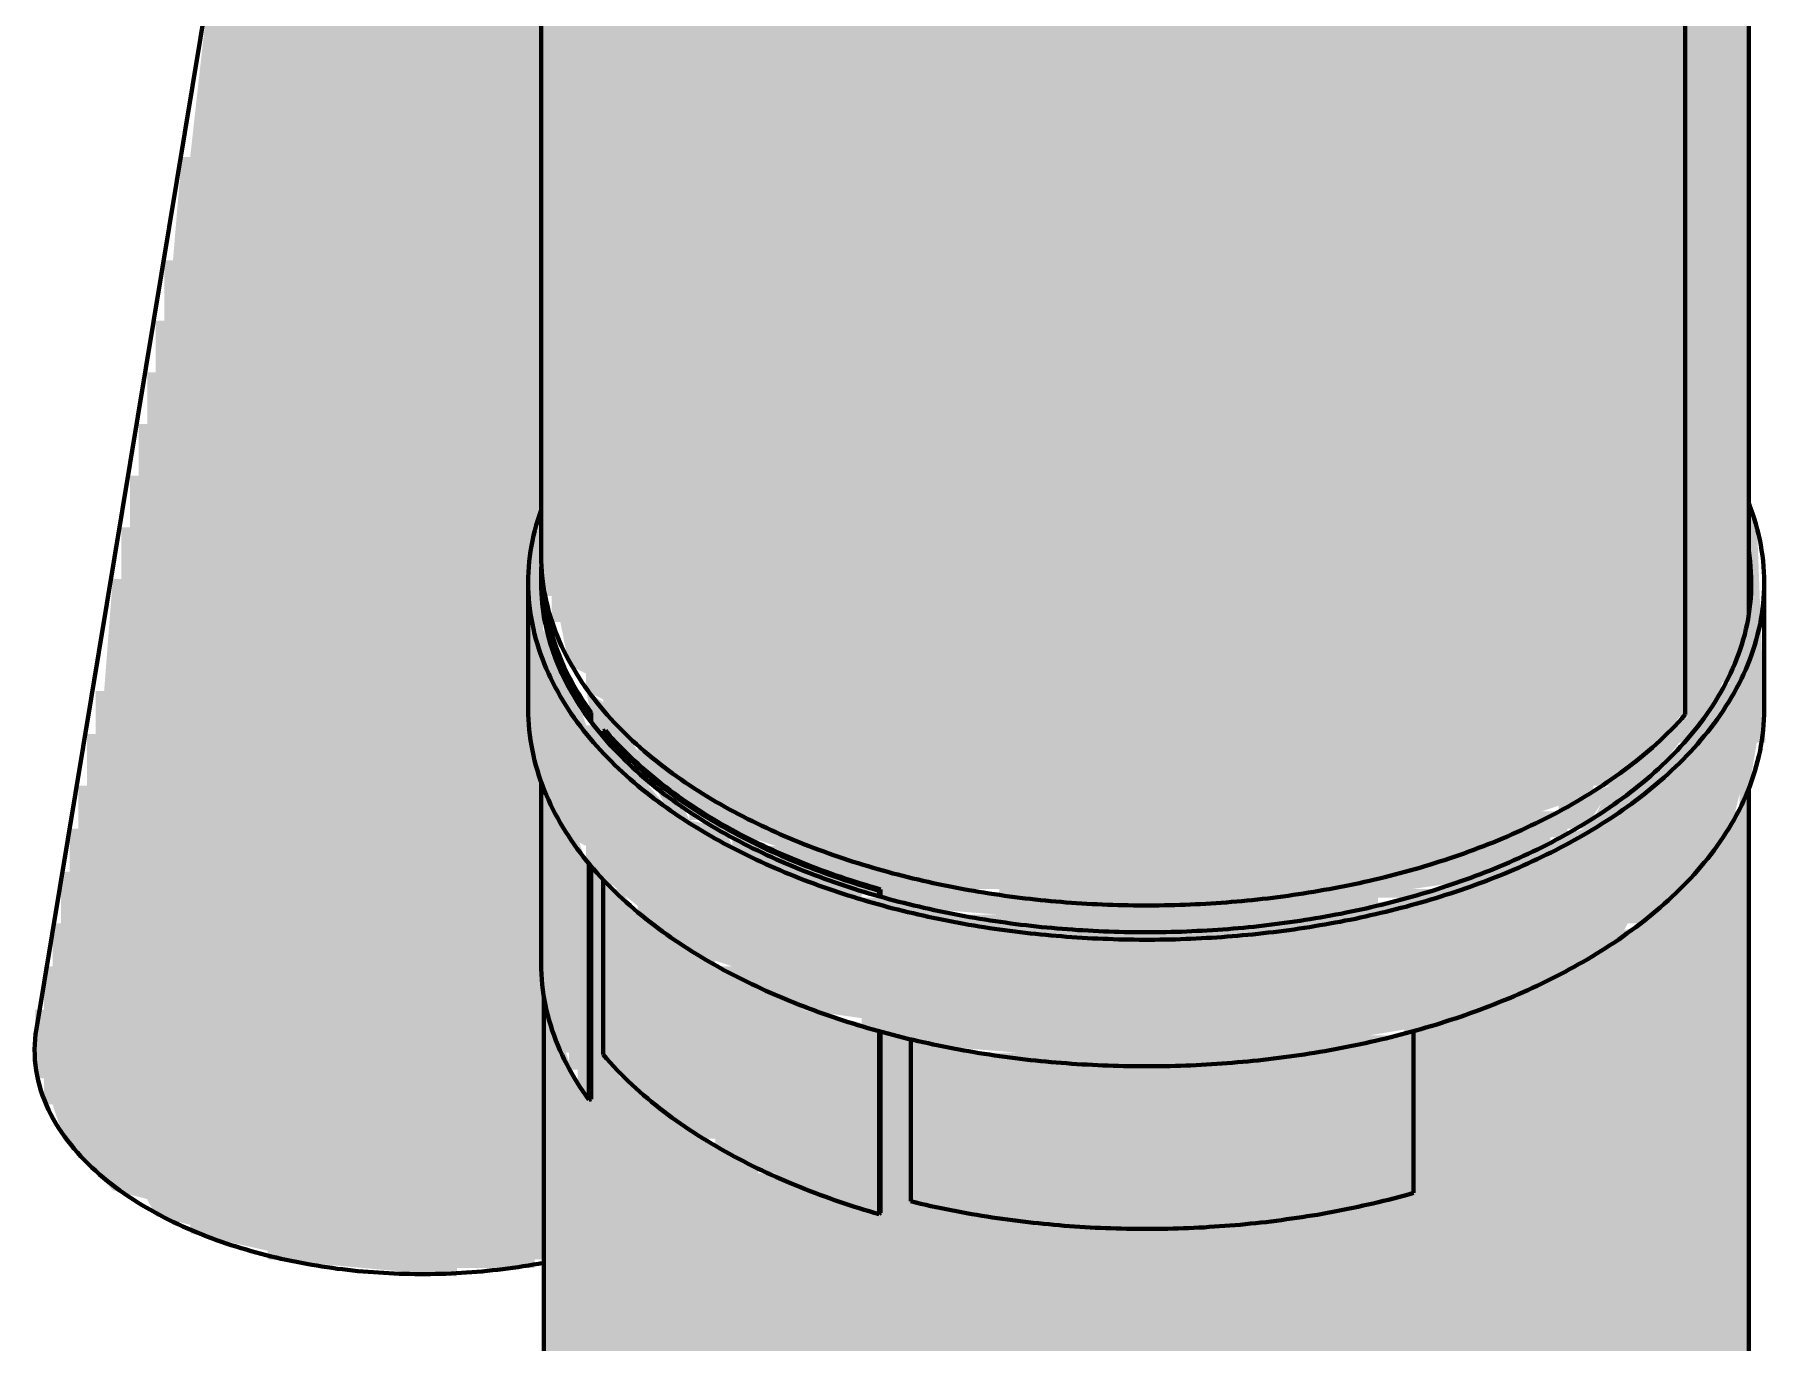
# Model space of a CAD drawing. Header units: millimetres. Extents: x 0 to 420, y 0 to 297.
# Drawn here: x 215.2 to 235.31, y 188.99 to 204.18 of the extents above; entities that cross this region are included whole.
import ezdxf

# ---------------------------------------------------------------- set-up
doc = ezdxf.new("R2010")
doc.units = ezdxf.units.MM
doc.layers.add('01-VISIBLE', color=7, linetype='CONTINUOUS', lineweight=70)
doc.layers.add('13-GRAFICA', color=30, linetype='CONTINUOUS', lineweight=18)

msp = doc.modelspace()

# ---------------------------------------------------------------- hatches: boundary and pattern name
at = {"layer": '13-GRAFICA', "true_color": 0xb21820}
h = msp.add_hatch(color=7, dxfattribs=at)
h.dxf.hatch_style = 1
h.paths.add_polyline_path([(223.81, 194.658), (223.81, 194.758), (223.21, 194.958), (223.11, 195.158), (222.71, 195.258), (222.31, 195.758), (222.11, 195.758), (221.91, 196.058), (221.71, 196.058), (221.61, 196.558), (221.91, 196.358), (221.91, 196.158), (222.01, 196.158), (222.21, 195.858), (222.41, 195.858), (222.51, 195.658), (222.71, 195.658), (222.91, 195.358), (223.11, 195.358), (223.21, 195.158), (223.51, 195.158), (223.51, 195.058), (223.71, 195.058), (223.71, 194.958), (223.91, 194.958), (223.91, 194.858), (224.11, 194.858), (224.11, 194.758), (224.31, 194.758), (224.31, 194.658), (225.01, 194.558), (225.01, 194.458), (225.41, 194.458), (225.41, 194.358), (225.81, 194.358), (225.81, 194.258), (227.31, 194.158), (227.31, 194.058), (228.81, 194.058), (228.81, 194.158), (229.81, 194.158), (229.81, 194.258), (230.91, 194.358), (230.91, 194.458), (231.21, 194.458), (231.21, 194.558), (231.51, 194.558), (231.51, 194.658), (231.81, 194.658), (231.81, 194.758), (232.11, 194.758), (232.11, 194.858), (232.61, 194.958), (232.71, 195.158), (232.91, 195.158), (232.91, 195.258), (233.51, 195.458), (233.91, 195.958), (234.11, 195.958), (234.11, 196.058), (234.41, 196.258), (234.41, 215.358), (234.21, 215.358), (234.21, 215.258), (234.11, 215.258), (233.61, 214.658), (233.41, 214.658), (233.31, 214.458), (233.11, 214.458), (233.11, 214.358), (232.91, 214.358), (232.91, 214.258), (232.71, 214.258), (232.71, 214.158), (232.51, 214.158), (232.51, 214.058), (232.31, 214.058), (232.31, 213.958), (232.11, 213.958), (232.11, 213.858), (231.81, 213.858), (231.81, 213.758), (231.41, 213.758), (231.41, 213.658), (231.11, 213.658), (231.11, 213.558), (230.81, 213.558), (230.81, 213.458), (230.31, 213.458), (230.31, 213.358), (229.61, 213.358), (229.61, 213.258), (228.01, 213.258), (228.01, 213.158), (227.51, 213.158), (227.51, 213.258), (226.61, 213.258), (226.61, 213.358), (225.91, 213.358), (225.91, 213.458), (224.71, 213.658), (224.71, 213.758), (224.41, 213.758), (224.41, 213.858), (224.21, 213.858), (224.21, 213.958), (224.01, 213.958), (224.01, 214.058), (223.71, 214.058), (223.71, 214.158), (223.11, 214.358), (223.11, 214.458), (222.81, 214.558), (222.61, 214.858), (222.41, 214.858), (222.31, 215.058), (222.11, 215.058), (222.11, 215.258), (222.01, 215.258), (222.01, 215.358), (221.71, 215.558), (221.71, 215.758), (221.41, 215.958), (221.41, 216.258), (221.31, 216.258), (221.31, 216.558), (221.21, 216.558), (221.21, 217.258), (221.11, 217.258), (221.11, 228.958), (221.21, 228.958), (221.41, 229.858), (221.51, 229.858), (221.51, 230.058), (221.61, 230.058), (221.61, 230.258), (221.71, 230.258), (221.71, 230.458), (221.81, 230.458), (221.81, 230.658), (221.91, 230.658), (222.01, 231.158), (222.11, 231.158), (222.61, 231.758), (222.81, 231.758), (222.91, 231.958), (223.31, 232.058), (223.41, 232.258), (223.61, 232.258), (223.71, 232.458), (224.11, 232.558), (224.21, 232.758), (224.41, 232.758), (224.51, 232.958), (224.71, 232.958), (224.71, 233.058), (224.91, 233.058), (224.91, 233.158), (225.11, 233.158), (225.11, 233.258), (225.61, 233.258), (225.61, 233.358), (226.31, 233.358), (226.31, 233.458), (226.51, 233.458), (226.81, 233.058), (227.01, 233.058), (227.01, 232.958), (227.21, 232.958), (227.21, 232.858), (228.31, 232.658), (228.21, 230.658), (228.41, 230.658), (228.41, 230.758), (228.81, 230.858), (228.91, 231.058), (229.31, 231.158), (229.41, 231.358), (230.01, 231.558), (230.01, 231.658), (230.31, 231.758), (230.31, 231.958), (230.41, 231.958), (230.51, 231.758), (230.71, 231.758), (230.81, 231.558), (231.01, 231.558), (231.11, 231.358), (231.31, 231.358), (231.61, 230.958), (231.81, 230.958), (232.01, 230.658), (232.21, 230.658), (232.51, 230.258), (232.71, 230.258), (232.71, 230.158), (232.81, 230.158), (233.21, 229.658), (233.41, 229.658), (233.91, 229.058), (234.21, 229.058), (234.21, 229.158), (234.41, 229.158), (234.41, 229.258), (235.01, 229.458), (235.01, 228.758), (235.11, 228.758), (235.11, 197.358), (235.01, 197.358), (235.01, 197.058), (234.91, 197.058), (234.91, 196.658), (234.81, 196.658), (234.71, 196.358), (234.41, 196.158), (234.41, 195.958), (234.31, 195.958), (234.01, 195.558), (233.81, 195.558), (233.61, 195.258), (233.41, 195.258), (233.21, 194.958), (233.01, 194.958), (233.01, 194.858), (232.81, 194.858), (232.81, 194.758), (232.61, 194.758), (232.61, 194.658), (232.31, 194.658), (232.31, 194.558), (232.11, 194.558), (232.11, 194.458), (231.91, 194.458), (231.91, 194.358), (231.21, 194.258), (231.21, 194.158), (230.81, 194.158), (230.81, 194.058), (230.51, 194.058), (230.51, 193.958), (229.01, 193.858), (229.01, 193.758), (227.21, 193.758), (227.21, 193.858), (226.41, 193.858), (226.41, 193.958), (225.21, 194.058), (225.21, 194.158), (225.01, 194.158), (224.91, 194.358), (224.31, 194.458), (224.31, 194.558), (224.11, 194.558), (224.11, 194.658)])
at = {"layer": '13-GRAFICA', "true_color": 0xffffff}
h = msp.add_hatch(color=7, dxfattribs=at)
h.dxf.hatch_style = 1
h.paths.add_polyline_path([(234.41, 215.358), (234.41, 196.258), (234.31, 196.258), (234.11, 195.958), (233.91, 195.958), (233.51, 195.458), (233.31, 195.458), (233.31, 195.358), (232.71, 195.158), (232.61, 194.958), (232.11, 194.858), (232.11, 194.758), (231.81, 194.758), (231.81, 194.658), (231.51, 194.658), (231.51, 194.558), (231.21, 194.558), (231.21, 194.458), (230.91, 194.458), (230.91, 194.358), (229.81, 194.258), (229.81, 194.158), (228.81, 194.158), (228.81, 194.058), (227.31, 194.058), (227.31, 194.158), (226.41, 194.158), (226.41, 194.258), (225.81, 194.258), (225.81, 194.358), (225.41, 194.358), (225.41, 194.458), (225.01, 194.458), (225.01, 194.558), (224.31, 194.658), (224.31, 194.758), (224.11, 194.758), (224.11, 194.858), (223.91, 194.858), (223.91, 194.958), (223.71, 194.958), (223.71, 195.058), (223.51, 195.058), (223.51, 195.158), (223.21, 195.158), (223.11, 195.358), (222.91, 195.358), (222.71, 195.658), (222.51, 195.658), (222.41, 195.858), (222.21, 195.858), (222.21, 195.958), (221.91, 196.158), (221.91, 196.358), (221.81, 196.358), (221.81, 196.458), (221.61, 196.558), (221.61, 196.758), (221.41, 196.858), (221.31, 197.358), (221.21, 197.358), (221.21, 197.658), (221.11, 197.658), (221.11, 217.258), (221.21, 217.258), (221.21, 216.558), (221.31, 216.558), (221.41, 215.958), (221.51, 215.958), (221.51, 215.858), (221.71, 215.758), (221.71, 215.558), (222.11, 215.258), (222.11, 215.058), (222.31, 215.058), (222.31, 214.958), (222.61, 214.858), (222.81, 214.558), (223.01, 214.558), (223.11, 214.358), (223.31, 214.358), (223.31, 214.258), (223.51, 214.258), (223.51, 214.158), (223.71, 214.158), (223.71, 214.058), (224.01, 214.058), (224.01, 213.958), (224.21, 213.958), (224.21, 213.858), (224.41, 213.858), (224.41, 213.758), (224.71, 213.758), (224.71, 213.658), (225.91, 213.458), (225.91, 213.358), (228.01, 213.158), (228.01, 213.258), (229.61, 213.258), (229.61, 213.358), (230.81, 213.458), (230.81, 213.558), (231.11, 213.558), (231.11, 213.658), (231.41, 213.658), (231.41, 213.758), (232.11, 213.858), (232.11, 213.958), (232.31, 213.958), (232.31, 214.058), (232.51, 214.058), (232.51, 214.158), (232.71, 214.158), (232.71, 214.258), (233.31, 214.458), (233.31, 214.558), (233.61, 214.658), (234.21, 215.358)])
at = {"layer": '13-GRAFICA', "true_color": 0x202020}
h = msp.add_hatch(color=7, dxfattribs=at)
h.dxf.hatch_style = 1
h.paths.add_polyline_path([(215.51, 191.458), (215.41, 191.758), (215.31, 191.758), (215.31, 192.058), (215.21, 192.058), (215.21, 192.858), (215.31, 192.858), (215.31, 193.358), (215.41, 193.358), (215.41, 193.858), (215.51, 193.858), (215.51, 194.458), (215.61, 194.458), (215.61, 194.958), (215.71, 194.958), (215.71, 195.458), (215.81, 195.458), (215.81, 196.058), (215.91, 196.058), (215.91, 196.558), (216.01, 196.558), (216.11, 197.858), (216.21, 197.858), (216.21, 198.458), (216.31, 198.458), (216.31, 199.058), (216.41, 199.058), (216.41, 199.658), (216.51, 199.658), (216.51, 200.258), (216.61, 200.258), (216.61, 200.858), (216.71, 200.858), (216.71, 201.558), (216.81, 201.558), (216.91, 202.758), (217.01, 202.758), (217.21, 204.558), (217.31, 204.558), (217.31, 205.258), (217.41, 205.258), (217.41, 205.858), (217.51, 205.858), (217.51, 206.458), (217.61, 206.458), (217.61, 207.058), (217.71, 207.058), (217.71, 207.658), (217.81, 207.658), (217.81, 208.358), (217.91, 208.358), (217.91, 208.958), (218.01, 208.958), (218.01, 209.558), (218.11, 209.558), (218.11, 210.158), (218.21, 210.158), (218.21, 210.758), (218.31, 210.758), (218.41, 212.058), (218.51, 212.058), (218.51, 212.358), (219.21, 212.258), (219.21, 212.158), (220.21, 212.158), (220.21, 212.258), (220.61, 212.258), (220.61, 212.358), (220.91, 212.458), (221.01, 211.358), (221.11, 211.358), (221.11, 198.458), (221.01, 198.458), (221.01, 197.958), (220.91, 197.958), (220.91, 196.258), (221.01, 196.258), (221.01, 195.758), (221.11, 195.758), (221.11, 189.958), (221.01, 189.958), (221.01, 189.858), (220.11, 189.858), (220.11, 189.758), (217.91, 189.958), (217.91, 190.058), (217.01, 190.258), (217.01, 190.358), (216.61, 190.458), (216.51, 190.658), (216.11, 190.758)])
h = msp.add_hatch(color=7, dxfattribs=at)
h.dxf.hatch_style = 1
h.paths.add_polyline_path([(221.01, 195.858), (221.01, 196.258), (220.91, 196.258), (220.91, 197.958), (221.01, 197.958), (221.01, 198.458), (221.11, 198.458), (221.11, 197.258), (221.21, 197.258), (221.21, 196.958), (221.31, 196.958), (221.31, 196.758), (221.41, 196.758), (221.61, 196.158), (221.71, 196.158), (222.51, 195.258), (222.71, 195.258), (222.81, 195.058), (223.21, 194.958), (223.31, 194.758), (223.51, 194.758), (223.51, 194.658), (223.71, 194.658), (223.71, 194.558), (224.01, 194.558), (224.01, 194.458), (224.21, 194.458), (224.21, 194.358), (224.51, 194.358), (224.51, 194.258), (224.81, 194.258), (224.81, 194.158), (225.21, 194.158), (225.21, 194.058), (225.81, 194.058), (225.81, 193.958), (226.41, 193.958), (226.41, 193.858), (227.21, 193.858), (227.21, 193.758), (229.01, 193.758), (229.01, 193.858), (230.51, 193.958), (230.51, 194.058), (231.21, 194.158), (231.21, 194.258), (231.61, 194.258), (231.61, 194.358), (231.91, 194.358), (231.91, 194.458), (232.11, 194.458), (232.11, 194.558), (232.31, 194.558), (232.31, 194.658), (232.61, 194.658), (232.61, 194.758), (233.21, 194.958), (233.21, 195.058), (233.31, 195.058), (233.41, 195.258), (233.61, 195.258), (233.81, 195.558), (234.01, 195.558), (234.01, 195.658), (234.41, 195.958), (234.41, 196.158), (234.71, 196.358), (234.71, 196.558), (234.91, 196.658), (234.91, 197.058), (235.01, 197.058), (235.01, 197.358), (235.11, 197.358), (235.11, 198.558), (235.21, 198.558), (235.31, 195.958), (235.21, 195.958), (235.11, 195.358), (235.01, 195.358), (234.91, 194.958), (234.71, 194.858), (234.71, 194.658), (234.31, 194.358), (234.31, 194.158), (234.11, 194.158), (233.91, 193.858), (233.71, 193.858), (233.61, 193.658), (233.41, 193.658), (233.21, 193.358), (232.71, 193.258), (232.71, 193.158), (232.51, 193.158), (232.51, 193.058), (232.31, 193.058), (232.31, 192.958), (232.11, 192.958), (232.11, 192.858), (231.91, 192.858), (231.91, 192.758), (230.71, 192.558), (230.71, 192.458), (230.41, 192.458), (230.41, 192.358), (229.51, 192.358), (229.51, 192.258), (226.61, 192.258), (226.61, 192.358), (225.41, 192.458), (225.41, 192.558), (225.11, 192.558), (225.11, 192.658), (224.81, 192.658), (224.81, 192.758), (224.11, 192.858), (224.11, 192.958), (223.91, 192.958), (223.91, 193.058), (223.71, 193.058), (223.71, 193.158), (223.51, 193.158), (223.51, 193.258), (223.31, 193.258), (223.31, 193.358), (222.71, 193.558), (222.41, 193.958), (222.21, 193.958), (222.21, 194.058), (221.61, 194.558), (221.61, 194.758), (221.41, 194.858), (221.41, 195.058), (221.21, 195.158)])
at = {"layer": '13-GRAFICA', "true_color": 0xd7beeb}
h = msp.add_hatch(color=7, dxfattribs=at)
h.dxf.hatch_style = 1
h.paths.add_polyline_path([(222.11, 195.758), (222.31, 195.758), (222.71, 195.258), (222.51, 195.258), (222.41, 195.458), (222.31, 195.458)])
at = {"layer": '13-GRAFICA', "true_color": 0xb21820}
h = msp.add_hatch(color=7, dxfattribs=at)
h.dxf.hatch_style = 1
h.paths.add_polyline_path([(221.11, 192.858), (221.21, 192.858), (221.21, 192.558), (221.31, 192.558), (221.51, 191.958), (221.71, 191.858), (221.71, 194.458), (221.81, 194.458), (221.81, 192.258), (221.91, 192.258), (222.01, 192.058), (222.21, 192.058), (222.61, 191.558), (222.81, 191.558), (222.91, 191.358), (223.31, 191.258), (223.41, 191.058), (223.61, 191.058), (223.61, 190.958), (223.81, 190.958), (223.81, 190.858), (224.11, 190.858), (224.11, 190.758), (224.41, 190.758), (224.41, 190.658), (224.71, 190.658), (224.71, 190.558), (225.01, 190.458), (225.01, 192.658), (225.11, 192.658), (225.11, 192.558), (225.41, 192.558), (225.41, 190.658), (225.51, 190.658), (225.51, 190.558), (226.11, 190.558), (226.11, 190.458), (226.61, 190.458), (226.61, 190.358), (229.51, 190.358), (229.51, 190.458), (230.21, 190.458), (230.21, 190.558), (230.61, 190.558), (230.61, 190.658), (231.11, 190.658), (231.11, 190.758), (231.21, 190.758), (231.21, 192.658), (231.91, 192.758), (231.91, 192.858), (232.11, 192.858), (232.11, 192.958), (232.31, 192.958), (232.31, 193.058), (232.51, 193.058), (232.51, 193.158), (232.71, 193.158), (232.71, 193.258), (233.21, 193.358), (233.41, 193.658), (233.61, 193.658), (233.61, 193.758), (233.91, 193.858), (234.11, 194.158), (234.31, 194.158), (234.31, 194.358), (234.71, 194.658), (234.71, 194.858), (234.91, 194.958), (234.91, 195.158), (235.01, 195.158), (235.01, 195.358), (235.11, 195.358), (235.11, 183.158), (235.01, 183.158), (235.01, 182.858), (234.91, 182.858), (234.91, 182.558), (234.81, 182.558), (234.71, 182.158), (234.51, 182.058), (234.51, 181.858), (234.31, 181.758), (234.31, 181.558), (234.11, 181.458), (234.11, 181.258), (233.91, 181.158), (233.91, 180.958), (233.81, 180.958), (233.71, 180.658), (233.51, 180.558), (233.51, 180.358), (233.41, 180.358), (233.41, 180.158), (233.31, 180.158), (233.31, 179.858), (233.21, 179.858), (233.21, 179.658), (233.11, 179.658), (233.11, 179.458), (233.01, 179.458), (233.01, 179.258), (232.91, 179.258), (232.71, 178.658), (232.51, 178.558), (232.51, 178.358), (232.21, 178.158), (232.21, 177.958), (232.11, 177.958), (232.01, 177.758), (231.81, 177.758), (231.81, 177.658), (231.51, 177.558), (231.41, 177.358), (230.71, 177.258), (230.71, 177.158), (230.41, 177.158), (230.41, 177.058), (230.01, 177.058), (230.01, 176.958), (229.71, 176.958), (229.71, 176.858), (229.31, 176.858), (229.31, 176.758), (228.31, 176.758), (228.31, 176.858), (227.41, 176.858), (227.41, 176.958), (226.41, 176.958), (226.41, 177.058), (226.01, 177.058), (226.01, 177.158), (225.71, 177.158), (225.71, 177.258), (225.21, 177.358), (225.21, 177.458), (225.01, 177.458), (225.01, 177.558), (224.71, 177.558), (224.71, 177.658), (224.21, 178.058), (224.21, 178.258), (223.91, 178.458), (223.91, 178.658), (223.51, 178.958), (223.51, 179.158), (223.21, 179.358), (223.21, 179.558), (223.11, 179.558), (223.11, 179.658), (222.81, 179.858), (222.81, 180.058), (222.51, 180.258), (222.41, 180.658), (222.21, 180.758), (222.21, 180.958), (222.11, 180.958), (222.11, 181.158), (222.01, 181.158), (222.01, 181.358), (221.91, 181.358), (221.91, 181.558), (221.81, 181.558), (221.81, 181.758), (221.71, 181.758), (221.71, 181.958), (221.61, 181.958), (221.61, 182.158), (221.51, 182.158), (221.51, 182.358), (221.41, 182.358), (221.41, 182.558), (221.31, 182.558), (221.31, 182.758), (221.21, 182.758), (221.21, 183.558), (221.11, 183.558)])
at = {"layer": '13-GRAFICA', "true_color": 0xffffff}
h = msp.add_hatch(color=7, dxfattribs=at)
h.dxf.hatch_style = 1
h.paths.add_polyline_path([(221.11, 192.858), (221.11, 195.358), (221.21, 195.358), (221.21, 195.158), (221.41, 195.058), (221.41, 194.858), (221.51, 194.858), (221.61, 194.558), (221.71, 194.558), (221.71, 191.858), (221.51, 191.958), (221.51, 192.158), (221.41, 192.158), (221.41, 192.358), (221.31, 192.358), (221.31, 192.558), (221.21, 192.558), (221.21, 192.858)])
at = {"layer": '13-GRAFICA', "true_color": 0xd7beeb}
h = msp.add_hatch(color=7, dxfattribs=at)
h.dxf.hatch_style = 1
h.paths.add_polyline_path([(222.71, 195.258), (223.11, 195.158), (223.21, 194.958), (223.01, 194.958), (223.01, 195.058), (222.81, 195.058), (222.81, 195.158), (222.71, 195.158)])
h = msp.add_hatch(color=7, dxfattribs=at)
h.dxf.hatch_style = 1
h.paths.add_polyline_path([(223.21, 194.958), (223.41, 194.958), (223.41, 194.858), (223.61, 194.858), (223.61, 194.758), (223.81, 194.758), (223.81, 194.658), (224.11, 194.658), (224.11, 194.558), (224.31, 194.558), (224.31, 194.458), (224.91, 194.358), (225.01, 194.158), (224.51, 194.258), (224.51, 194.358), (224.21, 194.358), (224.21, 194.458), (224.01, 194.458), (224.01, 194.558), (223.71, 194.558), (223.71, 194.658), (223.51, 194.658), (223.51, 194.758), (223.31, 194.758), (223.31, 194.858), (223.21, 194.858)])
h = msp.add_hatch(color=7, dxfattribs=at)
h.dxf.hatch_style = 1
h.paths.add_polyline_path([(221.91, 194.358), (221.91, 194.258), (222.01, 194.258), (222.21, 193.958), (222.41, 193.958), (222.71, 193.558), (222.91, 193.558), (222.91, 193.458), (223.11, 193.458), (223.11, 193.358), (223.31, 193.358), (223.31, 193.258), (223.51, 193.258), (223.51, 193.158), (223.71, 193.158), (223.71, 193.058), (223.91, 193.058), (223.91, 192.958), (224.11, 192.958), (224.11, 192.858), (225.01, 192.658), (225.01, 190.458), (224.71, 190.558), (224.71, 190.658), (224.41, 190.658), (224.41, 190.758), (224.11, 190.758), (224.11, 190.858), (223.81, 190.858), (223.81, 190.958), (223.41, 191.058), (223.31, 191.258), (223.11, 191.258), (223.11, 191.358), (222.91, 191.358), (222.81, 191.558), (222.61, 191.558), (222.21, 192.058), (222.01, 192.058), (222.01, 192.158), (221.81, 192.258), (221.81, 194.358)])
at = {"layer": '13-GRAFICA', "true_color": 0xf7c8d7}
h = msp.add_hatch(color=7, dxfattribs=at)
h.dxf.hatch_style = 1
h.paths.add_polyline_path([(226.11, 190.458), (226.11, 190.558), (225.51, 190.558), (225.51, 190.658), (225.41, 190.658), (225.41, 192.458), (226.01, 192.458), (226.01, 192.358), (226.61, 192.358), (226.61, 192.258), (229.51, 192.258), (229.51, 192.358), (230.41, 192.358), (230.41, 192.458), (230.71, 192.458), (230.71, 192.558), (231.11, 192.558), (231.11, 192.658), (231.21, 192.658), (231.21, 190.758), (231.11, 190.758), (231.11, 190.658), (230.61, 190.658), (230.61, 190.558), (230.21, 190.558), (230.21, 190.458), (229.51, 190.458), (229.51, 190.358), (226.61, 190.358), (226.61, 190.458)])

# ---------------------------------------------------------------- linework, layer by layer
at = {"layer": '01-VISIBLE'}
for p, q in [((235.117, 197.44), (235.117, 228.604)), ((221.087, 198.125), (221.087, 217.228)), ((234.38, 196.283), (234.38, 215.385)), ((218.502, 212.431), (215.223, 192.632)), ((221.087, 197.814), (221.087, 197.88)), ((220.937, 196.344), (220.937, 197.814)), ((235.297, 196.344), (235.297, 197.814)), ((221.668, 196.308), (221.641, 196.301)), ((221.641, 196.235), (221.641, 196.301)), ((221.668, 196.198), (221.668, 196.308)), ((221.835, 196.098), (221.808, 196.09)), ((221.808, 196.024), (221.808, 196.09)), ((221.087, 193.39), (221.087, 195.502)), ((235.117, 183.574), (235.117, 195.422)), ((221.641, 191.81), (221.641, 194.554)), ((221.668, 191.817), (221.668, 194.521)), ((221.808, 192.334), (221.808, 194.366)), ((225.029, 194.253), (225.016, 194.238)), ((225.029, 194.168), (225.029, 194.253)), ((225.016, 194.172), (225.016, 194.238)), ((221.117, 183.574), (221.117, 193.015)), ((225.016, 190.482), (225.016, 192.606)), ((225.029, 190.497), (225.029, 192.602)), ((225.381, 190.631), (225.381, 192.512)), ((231.222, 190.728), (231.222, 192.607)), ((221.668, 191.817), (221.641, 191.81)), ((225.029, 190.497), (225.016, 190.482))]:
    msp.add_line(p, q, dxfattribs=at)
for points in [[(235.297, 197.814), (235.296, 197.877), (235.293, 197.94), (235.289, 198.003), (235.283, 198.066), (235.276, 198.128), (235.267, 198.191), (235.256, 198.253), (235.244, 198.315), (235.23, 198.376), (235.215, 198.437), (235.198, 198.498), (235.18, 198.558), (235.16, 198.618), (235.139, 198.678), (235.117, 198.737)], [(221.087, 198.657), (221.067, 198.599), (221.048, 198.54), (221.03, 198.482), (221.014, 198.422), (221, 198.363), (220.987, 198.302), (220.975, 198.242), (220.965, 198.181), (220.956, 198.121), (220.949, 198.06), (220.944, 197.998), (220.94, 197.937), (220.937, 197.876), (220.937, 197.814)], [(221.087, 198.125), (221.087, 198.065), (221.09, 198.005), (221.094, 197.945), (221.099, 197.885), (221.106, 197.826), (221.114, 197.766), (221.124, 197.707), (221.136, 197.648), (221.148, 197.589), (221.163, 197.531), (221.178, 197.472), (221.195, 197.415), (221.214, 197.358), (221.233, 197.301), (221.254, 197.244), (221.277, 197.189), (221.3, 197.133), (221.325, 197.078), (221.35, 197.024), (221.377, 196.97), (221.405, 196.917), (221.434, 196.865), (221.465, 196.812), (221.496, 196.761), (221.528, 196.71), (221.561, 196.66), (221.595, 196.61), (221.63, 196.561), (221.665, 196.513), (221.702, 196.465), (221.739, 196.418), (221.777, 196.371), (221.816, 196.325), (221.855, 196.28), (221.895, 196.235), (221.936, 196.191), (221.978, 196.148), (222.02, 196.105), (222.062, 196.062), (222.106, 196.021), (222.15, 195.979), (222.194, 195.939), (222.239, 195.899), (222.284, 195.859), (222.33, 195.821), (222.376, 195.782), (222.423, 195.745), (222.47, 195.707), (222.518, 195.671), (222.566, 195.635), (222.615, 195.599), (222.663, 195.564), (222.713, 195.529), (222.762, 195.495), (222.812, 195.462), (222.862, 195.429), (222.913, 195.396), (222.964, 195.364), (223.015, 195.333), (223.067, 195.302), (223.118, 195.271), (223.17, 195.241), (223.223, 195.212), (223.275, 195.182), (223.328, 195.154), (223.381, 195.126), (223.435, 195.098), (223.488, 195.07), (223.542, 195.044), (223.596, 195.017), (223.65, 194.991), (223.704, 194.966), (223.759, 194.94), (223.814, 194.916), (223.869, 194.891), (223.924, 194.867), (223.979, 194.844), (224.035, 194.821), (224.091, 194.798), (224.146, 194.776), (224.202, 194.754), (224.258, 194.732), (224.315, 194.711), (224.371, 194.691), (224.428, 194.67), (224.484, 194.65), (224.541, 194.631), (224.598, 194.611), (224.655, 194.593), (224.713, 194.574), (224.77, 194.556), (224.827, 194.538), (224.885, 194.521), (224.943, 194.504), (225, 194.487), (225.058, 194.471), (225.116, 194.455), (225.174, 194.439), (225.232, 194.424), (225.291, 194.409), (225.349, 194.394), (225.407, 194.38), (225.466, 194.366), (225.524, 194.353), (225.583, 194.339), (225.642, 194.326), (225.701, 194.314), (225.759, 194.302), (225.818, 194.29), (225.877, 194.278), (225.936, 194.267), (225.995, 194.256), (226.055, 194.245), (226.114, 194.235), (226.173, 194.225), (226.232, 194.215), (226.292, 194.206), (226.351, 194.197), (226.411, 194.188), (226.47, 194.179), (226.53, 194.171), (226.589, 194.163), (226.649, 194.156), (226.709, 194.149), (226.769, 194.142), (226.828, 194.135), (226.888, 194.129), (226.948, 194.123), (227.008, 194.117), (227.068, 194.112), (227.128, 194.107), (227.187, 194.102), (227.247, 194.098), (227.307, 194.094), (227.367, 194.09), (227.427, 194.086), (227.487, 194.083), (227.547, 194.08), (227.608, 194.077), (227.668, 194.075), (227.728, 194.073), (227.788, 194.071), (227.848, 194.07), (227.908, 194.068), (227.968, 194.067), (228.028, 194.067), (228.088, 194.067), (228.149, 194.067), (228.209, 194.067), (228.269, 194.067), (228.329, 194.068), (228.389, 194.07), (228.449, 194.071), (228.509, 194.073), (228.569, 194.075), (228.629, 194.077), (228.689, 194.08), (228.749, 194.083), (228.809, 194.086), (228.869, 194.09), (228.929, 194.094), (228.989, 194.098), (229.049, 194.102), (229.109, 194.107), (229.169, 194.112), (229.229, 194.118), (229.289, 194.123), (229.349, 194.129), (229.409, 194.136), (229.468, 194.142), (229.528, 194.149), (229.588, 194.156), (229.647, 194.164), (229.707, 194.172), (229.767, 194.18), (229.826, 194.188), (229.886, 194.197), (229.945, 194.206), (230.004, 194.216), (230.064, 194.225), (230.123, 194.235), (230.182, 194.246), (230.241, 194.256), (230.3, 194.267), (230.36, 194.279), (230.419, 194.29), (230.477, 194.302), (230.536, 194.315), (230.595, 194.327), (230.654, 194.34), (230.712, 194.353), (230.771, 194.367), (230.829, 194.381), (230.888, 194.395), (230.946, 194.41), (231.004, 194.425), (231.063, 194.44), (231.121, 194.456), (231.179, 194.472), (231.236, 194.488), (231.294, 194.505), (231.352, 194.522), (231.409, 194.539), (231.467, 194.557), (231.524, 194.575), (231.581, 194.594), (231.638, 194.613), (231.695, 194.632), (231.752, 194.651), (231.809, 194.671), (231.865, 194.692), (231.922, 194.713), (231.978, 194.734), (232.034, 194.755), (232.09, 194.777), (232.146, 194.799), (232.202, 194.822), (232.257, 194.845), (232.313, 194.869), (232.368, 194.893), (232.423, 194.917), (232.478, 194.942), (232.532, 194.967), (232.587, 194.993), (232.641, 195.019), (232.695, 195.045), (232.748, 195.072), (232.802, 195.099), (232.855, 195.127), (232.908, 195.155), (232.961, 195.184), (233.014, 195.213), (233.066, 195.243), (233.118, 195.273), (233.17, 195.304), (233.221, 195.335), (233.273, 195.366), (233.323, 195.398), (233.374, 195.431), (233.424, 195.464), (233.474, 195.497), (233.524, 195.531), (233.573, 195.566), (233.622, 195.601), (233.67, 195.637), (233.718, 195.673), (233.766, 195.709), (233.813, 195.747), (233.86, 195.784), (233.906, 195.823), (233.952, 195.862), (233.997, 195.901), (234.042, 195.941), (234.086, 195.982), (234.13, 196.023), (234.173, 196.065), (234.216, 196.107), (234.258, 196.15), (234.3, 196.194), (234.34, 196.238), (234.38, 196.283)], [(235.117, 198.189), (235.126, 198.127), (235.133, 198.064), (235.139, 198.002), (235.143, 197.939), (235.146, 197.877), (235.147, 197.814)], [(221.09, 198.003), (221.089, 197.982), (221.088, 197.962), (221.088, 197.942), (221.087, 197.921), (221.087, 197.901), (221.087, 197.88)], [(221.087, 197.88), (221.087, 197.82), (221.09, 197.759), (221.094, 197.698), (221.099, 197.638), (221.106, 197.577), (221.115, 197.517), (221.125, 197.457), (221.137, 197.397), (221.15, 197.338), (221.164, 197.279), (221.18, 197.22), (221.198, 197.162), (221.216, 197.104), (221.237, 197.047), (221.258, 196.99), (221.281, 196.934), (221.305, 196.878), (221.33, 196.822), (221.356, 196.768), (221.384, 196.713), (221.412, 196.66), (221.442, 196.607), (221.473, 196.554), (221.504, 196.502), (221.537, 196.451), (221.571, 196.4), (221.605, 196.35), (221.641, 196.301)], [(220.937, 197.814), (220.937, 197.754), (220.94, 197.694), (220.944, 197.634), (220.949, 197.574), (220.956, 197.514), (220.964, 197.454), (220.974, 197.395), (220.985, 197.336), (220.997, 197.277), (221.011, 197.218), (221.027, 197.16), (221.043, 197.102), (221.062, 197.045), (221.081, 196.988), (221.102, 196.931), (221.123, 196.875), (221.147, 196.819), (221.171, 196.764), (221.196, 196.71), (221.223, 196.656), (221.25, 196.602), (221.279, 196.549), (221.309, 196.497), (221.34, 196.445), (221.371, 196.394), (221.404, 196.343), (221.437, 196.293), (221.472, 196.244), (221.507, 196.195), (221.543, 196.147), (221.58, 196.099), (221.618, 196.052), (221.656, 196.006), (221.695, 195.96), (221.735, 195.915), (221.775, 195.87), (221.816, 195.826), (221.858, 195.783), (221.9, 195.74), (221.943, 195.697), (221.987, 195.656), (222.031, 195.615), (222.075, 195.574), (222.12, 195.534), (222.166, 195.495), (222.212, 195.456), (222.258, 195.417), (222.305, 195.38), (222.353, 195.342), (222.4, 195.306), (222.449, 195.27), (222.497, 195.234), (222.546, 195.199), (222.595, 195.164), (222.645, 195.13), (222.695, 195.097), (222.745, 195.063), (222.796, 195.031), (222.847, 194.999), (222.898, 194.967), (222.95, 194.936), (223.001, 194.905), (223.053, 194.875), (223.106, 194.845), (223.158, 194.816), (223.211, 194.787), (223.264, 194.759), (223.318, 194.731), (223.371, 194.703), (223.425, 194.676), (223.479, 194.65), (223.533, 194.623), (223.588, 194.598), (223.642, 194.572), (223.697, 194.547), (223.752, 194.523), (223.807, 194.498), (223.863, 194.475), (223.918, 194.451), (223.974, 194.428), (224.03, 194.406), (224.086, 194.384), (224.142, 194.362), (224.198, 194.341), (224.255, 194.32), (224.311, 194.299), (224.368, 194.279), (224.425, 194.259), (224.482, 194.239), (224.539, 194.22), (224.596, 194.201), (224.653, 194.183), (224.711, 194.165), (224.768, 194.147), (224.826, 194.13), (224.884, 194.113), (224.942, 194.096), (225, 194.08), (225.058, 194.064), (225.116, 194.048), (225.174, 194.033), (225.232, 194.018), (225.291, 194.003), (225.349, 193.989), (225.408, 193.975), (225.467, 193.962), (225.525, 193.948), (225.584, 193.935), (225.643, 193.923), (225.702, 193.91), (225.761, 193.898), (225.82, 193.887), (225.879, 193.875), (225.938, 193.864), (225.998, 193.853), (226.057, 193.843), (226.116, 193.833), (226.176, 193.823), (226.235, 193.814), (226.295, 193.804), (226.354, 193.796), (226.414, 193.787), (226.473, 193.779), (226.533, 193.771), (226.593, 193.763), (226.653, 193.756), (226.712, 193.749), (226.772, 193.742), (226.832, 193.736), (226.892, 193.73), (226.952, 193.724), (227.012, 193.718), (227.072, 193.713), (227.132, 193.708), (227.192, 193.703), (227.252, 193.699), (227.312, 193.695), (227.372, 193.691), (227.432, 193.688), (227.493, 193.684), (227.553, 193.682), (227.613, 193.679), (227.673, 193.677), (227.733, 193.675), (227.793, 193.673), (227.854, 193.672), (227.914, 193.67), (227.974, 193.67), (228.034, 193.669), (228.095, 193.669), (228.155, 193.669), (228.215, 193.669), (228.275, 193.67), (228.335, 193.671), (228.396, 193.672), (228.456, 193.673), (228.516, 193.675), (228.576, 193.677), (228.636, 193.68), (228.697, 193.682), (228.757, 193.685), (228.817, 193.689), (228.877, 193.692), (228.937, 193.696), (228.997, 193.7), (229.057, 193.705), (229.117, 193.709), (229.177, 193.714), (229.237, 193.72), (229.297, 193.725), (229.357, 193.731), (229.417, 193.737), (229.477, 193.744), (229.537, 193.751), (229.596, 193.758), (229.656, 193.765), (229.716, 193.773), (229.776, 193.781), (229.835, 193.789), (229.895, 193.798), (229.954, 193.807), (230.014, 193.816), (230.073, 193.826), (230.133, 193.836), (230.192, 193.846), (230.251, 193.856), (230.311, 193.867), (230.37, 193.878), (230.429, 193.89), (230.488, 193.901), (230.547, 193.913), (230.606, 193.926), (230.665, 193.939), (230.724, 193.952), (230.782, 193.965), (230.841, 193.979), (230.9, 193.993), (230.958, 194.007), (231.016, 194.022), (231.075, 194.037), (231.133, 194.052), (231.191, 194.068), (231.249, 194.084), (231.307, 194.101), (231.365, 194.117), (231.423, 194.134), (231.48, 194.152), (231.538, 194.17), (231.595, 194.188), (231.653, 194.206), (231.71, 194.225), (231.767, 194.244), (231.824, 194.264), (231.881, 194.284), (231.937, 194.304), (231.994, 194.325), (232.05, 194.346), (232.106, 194.368), (232.163, 194.39), (232.218, 194.412), (232.274, 194.434), (232.33, 194.458), (232.385, 194.481), (232.441, 194.505), (232.496, 194.529), (232.551, 194.554), (232.606, 194.579), (232.66, 194.604), (232.714, 194.63), (232.769, 194.657), (232.823, 194.683), (232.876, 194.71), (232.93, 194.738), (232.983, 194.766), (233.036, 194.795), (233.089, 194.824), (233.141, 194.853), (233.194, 194.883)], [(233.088, 194.944), (233.035, 194.914), (232.983, 194.885), (232.93, 194.856), (232.877, 194.827), (232.824, 194.799), (232.77, 194.772), (232.716, 194.745), (232.662, 194.718), (232.608, 194.692), (232.554, 194.666), (232.499, 194.641), (232.444, 194.616), (232.389, 194.591), (232.334, 194.567), (232.279, 194.543), (232.223, 194.52), (232.168, 194.497), (232.112, 194.474), (232.056, 194.452), (231.999, 194.431), (231.943, 194.409), (231.887, 194.388), (231.83, 194.368), (231.773, 194.348), (231.716, 194.328), (231.659, 194.308), (231.602, 194.289), (231.545, 194.271), (231.488, 194.252), (231.43, 194.234), (231.373, 194.217), (231.315, 194.2), (231.257, 194.183), (231.199, 194.166), (231.141, 194.15), (231.083, 194.134), (231.025, 194.119), (230.966, 194.104), (230.908, 194.089), (230.85, 194.075), (230.791, 194.061), (230.732, 194.047), (230.674, 194.033), (230.615, 194.02), (230.556, 194.008), (230.497, 193.995), (230.438, 193.983), (230.379, 193.971), (230.32, 193.96), (230.261, 193.949), (230.201, 193.938), (230.142, 193.927), (230.083, 193.917), (230.023, 193.908), (229.964, 193.898), (229.904, 193.889), (229.845, 193.88), (229.785, 193.871), (229.725, 193.863), (229.666, 193.855), (229.606, 193.848), (229.546, 193.84), (229.486, 193.833), (229.427, 193.826), (229.367, 193.82), (229.307, 193.814), (229.247, 193.808), (229.187, 193.803), (229.127, 193.798), (229.067, 193.793), (229.007, 193.788), (228.947, 193.784), (228.887, 193.78), (228.826, 193.776), (228.766, 193.773), (228.706, 193.77), (228.646, 193.767), (228.586, 193.764), (228.526, 193.762), (228.465, 193.76), (228.405, 193.759), (228.345, 193.758), (228.285, 193.757), (228.225, 193.756), (228.164, 193.755), (228.104, 193.755), (228.044, 193.756), (227.984, 193.756), (227.923, 193.757), (227.863, 193.758), (227.803, 193.759), (227.743, 193.761), (227.683, 193.763), (227.622, 193.765), (227.562, 193.768), (227.502, 193.771), (227.442, 193.774), (227.382, 193.778), (227.322, 193.781), (227.262, 193.786), (227.202, 193.79), (227.142, 193.795), (227.081, 193.8), (227.021, 193.805), (226.962, 193.811), (226.902, 193.816), (226.842, 193.823), (226.782, 193.829), (226.722, 193.836), (226.662, 193.843), (226.602, 193.851), (226.543, 193.858), (226.483, 193.867), (226.423, 193.875), (226.364, 193.884), (226.304, 193.893), (226.245, 193.902), (226.185, 193.912), (226.126, 193.922), (226.067, 193.932), (226.007, 193.942), (225.948, 193.953), (225.889, 193.965), (225.83, 193.976), (225.771, 193.988), (225.712, 194), (225.653, 194.013), (225.594, 194.026), (225.535, 194.039), (225.477, 194.053), (225.418, 194.066), (225.359, 194.081), (225.301, 194.095), (225.243, 194.11), (225.184, 194.125), (225.126, 194.141), (225.068, 194.157), (225.01, 194.173), (224.952, 194.19), (224.894, 194.207), (224.837, 194.224), (224.779, 194.242), (224.722, 194.26), (224.664, 194.279), (224.607, 194.297), (224.55, 194.317), (224.493, 194.336), (224.436, 194.356), (224.38, 194.376), (224.323, 194.397), (224.267, 194.418), (224.21, 194.44), (224.154, 194.462), (224.098, 194.484), (224.043, 194.506), (223.987, 194.53), (223.931, 194.553), (223.876, 194.577), (223.821, 194.601), (223.766, 194.626), (223.711, 194.651), (223.657, 194.677), (223.603, 194.703), (223.548, 194.729), (223.495, 194.756), (223.441, 194.783), (223.387, 194.811), (223.334, 194.839), (223.281, 194.868), (223.229, 194.897), (223.176, 194.927), (223.124, 194.957), (223.072, 194.987), (223.02, 195.018), (222.969, 195.05), (222.918, 195.082), (222.867, 195.114), (222.817, 195.147), (222.767, 195.181), (222.717, 195.215), (222.668, 195.25), (222.619, 195.285), (222.57, 195.32), (222.522, 195.356), (222.474, 195.393), (222.427, 195.43), (222.38, 195.468), (222.334, 195.506), (222.288, 195.545), (222.242, 195.585), (222.197, 195.625), (222.153, 195.665), (222.109, 195.707), (222.065, 195.748), (222.023, 195.791), (221.98, 195.834), (221.939, 195.877), (221.898, 195.921), (221.858, 195.966), (221.818, 196.012), (221.779, 196.058), (221.741, 196.104), (221.704, 196.151), (221.667, 196.199), (221.631, 196.248), (221.596, 196.297), (221.562, 196.347), (221.529, 196.397), (221.497, 196.448), (221.466, 196.499), (221.436, 196.551), (221.406, 196.604), (221.378, 196.657), (221.351, 196.711), (221.325, 196.765), (221.301, 196.82), (221.277, 196.876), (221.255, 196.932), (221.234, 196.988), (221.214, 197.045), (221.196, 197.102), (221.179, 197.16), (221.163, 197.218), (221.149, 197.277), (221.136, 197.336), (221.124, 197.395), (221.114, 197.454), (221.106, 197.514), (221.099, 197.574), (221.094, 197.634), (221.09, 197.694), (221.087, 197.754), (221.087, 197.814)], [(221.122, 197.716), (221.128, 197.655), (221.134, 197.595), (221.142, 197.534), (221.152, 197.473), (221.164, 197.413), (221.176, 197.353), (221.191, 197.294), (221.207, 197.235), (221.224, 197.176), (221.243, 197.118), (221.263, 197.06), (221.284, 197.002), (221.307, 196.945), (221.331, 196.889), (221.356, 196.833), (221.382, 196.778), (221.41, 196.723), (221.438, 196.669), (221.468, 196.616), (221.499, 196.563), (221.531, 196.511), (221.564, 196.459), (221.598, 196.408), (221.633, 196.357), (221.668, 196.308)], [(235.147, 197.814), (235.146, 197.754), (235.144, 197.693), (235.14, 197.632), (235.134, 197.572), (235.127, 197.512), (235.119, 197.452), (235.109, 197.392), (235.097, 197.332), (235.084, 197.273), (235.07, 197.214), (235.054, 197.156), (235.036, 197.098), (235.018, 197.04), (234.998, 196.983), (234.976, 196.926), (234.954, 196.87), (234.93, 196.814), (234.905, 196.759), (234.879, 196.704), (234.851, 196.65), (234.823, 196.596), (234.793, 196.543), (234.763, 196.491), (234.731, 196.439), (234.699, 196.388), (234.665, 196.338), (234.631, 196.288), (234.595, 196.238), (234.559, 196.19), (234.522, 196.142), (234.484, 196.094), (234.446, 196.047), (234.406, 196.001), (234.366, 195.956), (234.326, 195.911), (234.284, 195.866), (234.242, 195.823), (234.2, 195.78), (234.156, 195.737), (234.113, 195.695), (234.068, 195.654), (234.023, 195.613), (233.978, 195.573), (233.932, 195.533), (233.885, 195.494), (233.838, 195.456), (233.791, 195.418), (233.743, 195.381), (233.695, 195.344), (233.646, 195.308), (233.597, 195.272), (233.548, 195.237), (233.498, 195.203), (233.448, 195.168), (233.397, 195.135), (233.347, 195.102), (233.295, 195.069), (233.244, 195.037), (233.192, 195.006), (233.14, 194.975), (233.088, 194.944)], [(233.194, 194.883), (233.246, 194.914), (233.299, 194.945), (233.351, 194.977), (233.403, 195.009), (233.454, 195.041), (233.505, 195.074), (233.556, 195.108), (233.606, 195.142), (233.656, 195.177), (233.706, 195.212), (233.756, 195.248), (233.804, 195.284), (233.853, 195.321), (233.901, 195.358), (233.949, 195.396), (233.996, 195.435), (234.043, 195.474), (234.089, 195.513), (234.135, 195.554), (234.18, 195.594), (234.225, 195.636), (234.269, 195.678), (234.313, 195.72), (234.356, 195.763), (234.399, 195.807), (234.441, 195.851), (234.482, 195.896), (234.522, 195.941), (234.562, 195.988), (234.601, 196.034), (234.64, 196.082), (234.677, 196.13), (234.714, 196.178), (234.75, 196.227), (234.785, 196.277), (234.819, 196.328), (234.852, 196.379), (234.885, 196.43), (234.916, 196.483), (234.947, 196.535), (234.976, 196.589), (235.004, 196.643), (235.031, 196.697), (235.057, 196.753), (235.082, 196.808), (235.106, 196.864), (235.128, 196.921), (235.149, 196.978), (235.169, 197.036), (235.187, 197.094), (235.205, 197.152), (235.22, 197.211), (235.235, 197.27), (235.248, 197.33), (235.259, 197.39), (235.269, 197.45), (235.277, 197.51), (235.284, 197.571), (235.29, 197.632), (235.294, 197.692), (235.296, 197.753), (235.297, 197.814)], [(220.937, 196.344), (220.937, 196.284), (220.94, 196.224), (220.944, 196.164), (220.949, 196.104), (220.956, 196.044), (220.964, 195.985), (220.974, 195.925), (220.985, 195.866), (220.997, 195.807), (221.011, 195.748), (221.027, 195.69), (221.043, 195.632), (221.062, 195.575), (221.081, 195.518), (221.102, 195.461), (221.123, 195.405), (221.147, 195.35), (221.171, 195.295), (221.196, 195.24), (221.223, 195.186), (221.25, 195.132), (221.279, 195.079), (221.309, 195.027), (221.34, 194.975), (221.371, 194.924), (221.404, 194.873), (221.437, 194.823), (221.472, 194.774), (221.507, 194.725), (221.543, 194.677), (221.58, 194.629), (221.618, 194.582), (221.656, 194.536), (221.695, 194.49), (221.735, 194.445), (221.775, 194.4), (221.816, 194.356), (221.858, 194.313), (221.9, 194.27), (221.943, 194.228), (221.987, 194.186), (222.031, 194.145), (222.075, 194.104), (222.12, 194.064), (222.166, 194.025), (222.212, 193.986), (222.258, 193.948), (222.305, 193.91), (222.353, 193.873), (222.4, 193.836), (222.449, 193.8), (222.497, 193.764), (222.546, 193.729), (222.595, 193.695), (222.645, 193.66), (222.695, 193.627), (222.745, 193.594), (222.796, 193.561), (222.847, 193.529), (222.898, 193.497), (222.95, 193.466), (223.001, 193.436), (223.053, 193.405), (223.106, 193.376), (223.158, 193.346), (223.211, 193.317), (223.264, 193.289), (223.318, 193.261), (223.371, 193.234), (223.425, 193.206), (223.479, 193.18), (223.533, 193.154), (223.588, 193.128), (223.642, 193.102), (223.697, 193.077), (223.752, 193.053), (223.807, 193.029), (223.863, 193.005), (223.918, 192.982), (223.974, 192.959), (224.03, 192.936), (224.086, 192.914), (224.142, 192.892), (224.198, 192.871), (224.255, 192.85), (224.311, 192.829), (224.368, 192.809), (224.425, 192.789), (224.482, 192.77), (224.539, 192.75), (224.596, 192.732), (224.653, 192.713), (224.711, 192.695), (224.768, 192.677), (224.826, 192.66), (224.884, 192.643), (224.942, 192.626), (225, 192.61), (225.058, 192.594), (225.116, 192.579), (225.174, 192.563), (225.232, 192.548), (225.291, 192.534), (225.349, 192.519), (225.408, 192.505), (225.467, 192.492), (225.525, 192.479), (225.584, 192.466), (225.643, 192.453), (225.702, 192.441), (225.761, 192.429), (225.82, 192.417), (225.879, 192.406), (225.938, 192.394), (225.998, 192.384), (226.057, 192.373), (226.116, 192.363), (226.176, 192.353), (226.235, 192.344), (226.295, 192.335), (226.354, 192.326), (226.414, 192.317), (226.473, 192.309), (226.533, 192.301), (226.593, 192.294), (226.653, 192.286), (226.712, 192.279), (226.772, 192.272), (226.832, 192.266), (226.892, 192.26), (226.952, 192.254), (227.012, 192.248), (227.072, 192.243), (227.132, 192.238), (227.192, 192.234), (227.252, 192.229), (227.312, 192.225), (227.372, 192.221), (227.432, 192.218), (227.493, 192.215), (227.553, 192.212), (227.613, 192.209), (227.673, 192.207), (227.733, 192.205), (227.793, 192.203), (227.854, 192.202), (227.914, 192.201), (227.974, 192.2), (228.034, 192.199), (228.095, 192.199), (228.155, 192.199), (228.215, 192.199), (228.275, 192.2), (228.335, 192.201), (228.396, 192.202), (228.456, 192.204), (228.516, 192.206), (228.576, 192.208), (228.636, 192.21), (228.697, 192.213), (228.757, 192.216), (228.817, 192.219), (228.877, 192.222), (228.937, 192.226), (228.997, 192.23), (229.057, 192.235), (229.117, 192.24), (229.177, 192.245), (229.237, 192.25), (229.297, 192.256), (229.357, 192.261), (229.417, 192.268), (229.477, 192.274), (229.537, 192.281), (229.596, 192.288), (229.656, 192.296), (229.716, 192.303), (229.776, 192.311), (229.835, 192.32), (229.895, 192.328), (229.954, 192.337), (230.014, 192.346), (230.073, 192.356), (230.133, 192.366), (230.192, 192.376), (230.251, 192.387), (230.311, 192.397), (230.37, 192.409), (230.429, 192.42), (230.488, 192.432), (230.547, 192.444), (230.606, 192.456), (230.665, 192.469), (230.724, 192.482), (230.782, 192.495), (230.841, 192.509), (230.9, 192.523), (230.958, 192.537), (231.016, 192.552), (231.075, 192.567), (231.133, 192.583), (231.191, 192.598), (231.249, 192.614), (231.307, 192.631), (231.365, 192.648), (231.423, 192.665), (231.48, 192.682), (231.538, 192.7), (231.595, 192.718), (231.653, 192.737), (231.71, 192.755), (231.767, 192.775), (231.824, 192.794), (231.881, 192.814), (231.937, 192.835), (231.994, 192.855), (232.05, 192.877), (232.106, 192.898), (232.163, 192.92), (232.218, 192.942), (232.274, 192.965), (232.33, 192.988), (232.385, 193.011), (232.441, 193.035), (232.496, 193.059), (232.551, 193.084), (232.606, 193.109), (232.66, 193.135), (232.714, 193.16), (232.769, 193.187), (232.823, 193.214), (232.876, 193.241), (232.93, 193.268), (232.983, 193.296), (233.036, 193.325), (233.089, 193.354), (233.141, 193.383), (233.194, 193.413)], [(233.194, 193.413), (233.246, 193.444), (233.299, 193.475), (233.351, 193.507), (233.403, 193.539), (233.454, 193.572), (233.505, 193.605), (233.556, 193.638), (233.606, 193.673), (233.656, 193.707), (233.706, 193.743), (233.756, 193.778), (233.804, 193.815), (233.853, 193.851), (233.901, 193.889), (233.949, 193.927), (233.996, 193.965), (234.043, 194.004), (234.089, 194.044), (234.135, 194.084), (234.18, 194.125), (234.225, 194.166), (234.269, 194.208), (234.313, 194.25), (234.356, 194.293), (234.399, 194.337), (234.441, 194.381), (234.482, 194.426), (234.522, 194.472), (234.562, 194.518), (234.601, 194.565), (234.64, 194.612), (234.677, 194.66), (234.714, 194.709), (234.75, 194.758), (234.785, 194.808), (234.819, 194.858), (234.852, 194.909), (234.885, 194.961), (234.916, 195.013), (234.947, 195.066), (234.976, 195.119), (235.004, 195.173), (235.031, 195.228), (235.057, 195.283), (235.082, 195.338), (235.106, 195.395), (235.128, 195.451), (235.149, 195.508), (235.169, 195.566), (235.187, 195.624), (235.205, 195.683), (235.22, 195.742), (235.235, 195.801), (235.248, 195.86), (235.259, 195.92), (235.269, 195.98), (235.277, 196.041), (235.284, 196.101), (235.29, 196.162), (235.294, 196.223), (235.296, 196.284), (235.297, 196.344)], [(221.808, 196.09), (221.847, 196.044), (221.888, 195.999), (221.929, 195.954), (221.97, 195.91), (222.013, 195.867), (222.055, 195.824), (222.099, 195.782), (222.143, 195.741), (222.188, 195.7), (222.233, 195.659), (222.278, 195.619), (222.325, 195.58), (222.371, 195.542), (222.418, 195.503), (222.466, 195.466), (222.514, 195.429), (222.562, 195.392), (222.611, 195.357), (222.66, 195.321), (222.71, 195.286), (222.76, 195.252), (222.81, 195.218), (222.861, 195.185), (222.912, 195.152), (222.963, 195.12), (223.015, 195.088), (223.066, 195.057), (223.119, 195.026), (223.171, 194.996), (223.224, 194.966), (223.277, 194.937), (223.33, 194.908), (223.384, 194.879), (223.437, 194.851), (223.491, 194.824), (223.545, 194.797), (223.6, 194.77), (223.655, 194.744), (223.709, 194.718), (223.764, 194.693), (223.82, 194.668), (223.875, 194.644), (223.931, 194.62), (223.986, 194.596), (224.042, 194.573), (224.099, 194.55), (224.155, 194.528), (224.211, 194.506), (224.268, 194.484), (224.325, 194.463), (224.382, 194.442), (224.439, 194.421), (224.496, 194.401), (224.553, 194.382), (224.61, 194.362), (224.668, 194.344), (224.726, 194.325), (224.783, 194.307), (224.841, 194.289), (224.899, 194.272), (224.958, 194.255), (225.016, 194.238)], [(221.835, 196.098), (221.874, 196.052), (221.914, 196.007), (221.955, 195.963), (221.996, 195.919), (222.039, 195.876), (222.081, 195.833), (222.125, 195.791), (222.169, 195.75), (222.213, 195.709), (222.258, 195.669), (222.303, 195.629), (222.349, 195.59), (222.396, 195.551), (222.443, 195.514), (222.49, 195.476), (222.538, 195.439), (222.586, 195.403), (222.635, 195.367), (222.684, 195.332), (222.733, 195.297), (222.783, 195.263), (222.833, 195.23), (222.883, 195.196), (222.934, 195.164), (222.985, 195.132), (223.036, 195.1), (223.088, 195.069), (223.14, 195.038), (223.192, 195.008), (223.245, 194.978), (223.297, 194.949), (223.35, 194.92), (223.404, 194.892), (223.457, 194.864), (223.511, 194.837), (223.565, 194.81), (223.619, 194.783), (223.674, 194.757), (223.728, 194.732), (223.783, 194.707), (223.838, 194.682), (223.893, 194.657), (223.949, 194.634), (224.004, 194.61), (224.06, 194.587), (224.116, 194.564), (224.172, 194.542), (224.228, 194.52), (224.284, 194.498), (224.341, 194.477), (224.397, 194.457), (224.454, 194.436), (224.511, 194.416), (224.568, 194.397), (224.625, 194.377), (224.683, 194.359), (224.74, 194.34), (224.798, 194.322), (224.855, 194.304), (224.913, 194.287), (224.971, 194.27), (225.029, 194.253)], [(221.087, 193.39), (221.087, 193.329), (221.09, 193.268), (221.094, 193.207), (221.099, 193.147), (221.106, 193.086), (221.115, 193.026), (221.125, 192.966), (221.137, 192.907), (221.15, 192.847), (221.164, 192.788), (221.18, 192.73), (221.198, 192.671), (221.216, 192.614), (221.237, 192.556), (221.258, 192.499), (221.281, 192.443), (221.305, 192.387), (221.33, 192.332), (221.356, 192.277), (221.384, 192.223), (221.412, 192.169), (221.442, 192.116), (221.473, 192.063), (221.504, 192.012), (221.537, 191.96), (221.571, 191.91), (221.605, 191.86), (221.641, 191.81)], [(221.117, 189.918), (221.058, 189.907), (220.998, 189.896), (220.939, 189.886), (220.879, 189.877), (220.82, 189.868), (220.76, 189.859), (220.701, 189.851), (220.641, 189.844), (220.581, 189.836), (220.521, 189.83), (220.461, 189.824), (220.401, 189.818), (220.341, 189.813), (220.281, 189.808), (220.221, 189.804), (220.161, 189.8), (220.101, 189.797), (220.041, 189.794), (219.981, 189.791), (219.921, 189.789), (219.86, 189.788), (219.8, 189.787), (219.74, 189.786), (219.68, 189.786), (219.619, 189.787), (219.559, 189.788), (219.499, 189.789), (219.439, 189.791), (219.379, 189.793), (219.319, 189.796), (219.258, 189.799), (219.198, 189.803), (219.138, 189.807), (219.078, 189.811), (219.018, 189.817), (218.958, 189.822), (218.898, 189.828), (218.838, 189.835), (218.779, 189.842), (218.719, 189.849), (218.659, 189.857), (218.6, 189.866), (218.54, 189.875), (218.481, 189.884), (218.421, 189.894), (218.362, 189.904), (218.303, 189.915), (218.244, 189.927), (218.184, 189.939), (218.126, 189.951), (218.067, 189.964), (218.008, 189.978), (217.95, 189.992), (217.891, 190.006), (217.833, 190.021), (217.775, 190.037), (217.717, 190.053), (217.659, 190.07), (217.601, 190.087), (217.544, 190.105), (217.486, 190.123), (217.429, 190.142), (217.372, 190.162), (217.315, 190.182), (217.259, 190.203), (217.203, 190.224), (217.147, 190.246), (217.091, 190.269), (217.035, 190.292), (216.98, 190.316), (216.925, 190.34), (216.87, 190.365), (216.816, 190.391), (216.762, 190.418), (216.708, 190.445), (216.655, 190.473), (216.602, 190.501), (216.549, 190.531), (216.497, 190.561), (216.445, 190.592), (216.394, 190.623), (216.343, 190.656), (216.293, 190.689), (216.243, 190.723), (216.194, 190.757), (216.145, 190.793), (216.097, 190.829), (216.05, 190.867), (216.003, 190.905), (215.957, 190.944), (215.912, 190.984), (215.868, 191.024), (215.825, 191.066), (215.782, 191.109), (215.74, 191.152), (215.7, 191.197), (215.66, 191.242), (215.622, 191.289), (215.585, 191.336), (215.549, 191.384), (215.514, 191.434), (215.481, 191.484), (215.449, 191.535), (215.419, 191.587), (215.391, 191.64), (215.364, 191.694), (215.339, 191.749), (215.316, 191.804), (215.294, 191.861), (215.275, 191.918), (215.258, 191.976), (215.243, 192.034), (215.231, 192.093), (215.22, 192.152), (215.212, 192.212), (215.206, 192.272), (215.203, 192.332), (215.202, 192.392), (215.204, 192.452), (215.208, 192.512), (215.214, 192.572), (215.223, 192.632)], [(221.808, 192.334), (221.847, 192.288), (221.888, 192.243), (221.929, 192.199), (221.97, 192.155), (222.013, 192.111), (222.055, 192.068), (222.099, 192.026), (222.143, 191.985), (222.188, 191.944), (222.233, 191.903), (222.278, 191.864), (222.325, 191.824), (222.371, 191.786), (222.418, 191.748), (222.466, 191.71), (222.514, 191.673), (222.562, 191.637), (222.611, 191.601), (222.66, 191.565), (222.71, 191.53), (222.76, 191.496), (222.81, 191.462), (222.861, 191.429), (222.912, 191.396), (222.963, 191.364), (223.015, 191.332), (223.066, 191.301), (223.119, 191.27), (223.171, 191.24), (223.224, 191.21), (223.277, 191.181), (223.33, 191.152), (223.384, 191.123), (223.437, 191.096), (223.491, 191.068), (223.545, 191.041), (223.6, 191.014), (223.655, 190.988), (223.709, 190.962), (223.764, 190.937), (223.82, 190.912), (223.875, 190.888), (223.931, 190.864), (223.986, 190.84), (224.042, 190.817), (224.099, 190.794), (224.155, 190.772), (224.211, 190.75), (224.268, 190.728), (224.325, 190.707), (224.382, 190.686), (224.439, 190.666), (224.496, 190.646), (224.553, 190.626), (224.61, 190.607), (224.668, 190.588), (224.726, 190.569), (224.783, 190.551), (224.841, 190.533), (224.899, 190.516), (224.958, 190.499), (225.016, 190.482)], [(225.381, 190.631), (225.44, 190.616), (225.498, 190.603), (225.557, 190.589), (225.616, 190.576), (225.675, 190.563), (225.734, 190.551), (225.793, 190.539), (225.852, 190.527), (225.911, 190.516), (225.97, 190.505), (226.029, 190.494), (226.089, 190.483), (226.148, 190.473), (226.207, 190.463), (226.267, 190.454), (226.327, 190.444), (226.386, 190.436), (226.446, 190.427), (226.505, 190.419), (226.565, 190.411), (226.625, 190.403), (226.685, 190.396), (226.744, 190.389), (226.804, 190.382), (226.864, 190.376), (226.924, 190.369), (226.984, 190.364), (227.044, 190.358), (227.104, 190.353), (227.164, 190.348), (227.224, 190.344), (227.284, 190.339), (227.344, 190.335), (227.405, 190.332), (227.465, 190.328), (227.525, 190.325), (227.585, 190.322), (227.645, 190.32), (227.705, 190.318), (227.766, 190.316), (227.826, 190.314), (227.886, 190.313), (227.946, 190.312), (228.007, 190.311), (228.067, 190.311), (228.127, 190.311), (228.187, 190.311), (228.247, 190.311), (228.308, 190.312), (228.368, 190.313), (228.428, 190.315), (228.488, 190.316), (228.549, 190.318), (228.609, 190.321), (228.669, 190.323), (228.729, 190.326), (228.789, 190.329), (228.849, 190.333), (228.91, 190.337), (228.97, 190.341), (229.03, 190.345), (229.09, 190.35), (229.15, 190.355), (229.21, 190.36), (229.27, 190.366), (229.33, 190.372), (229.39, 190.378), (229.45, 190.384), (229.509, 190.391), (229.569, 190.398), (229.629, 190.406), (229.689, 190.413), (229.748, 190.422), (229.808, 190.43), (229.868, 190.439), (229.927, 190.448), (229.987, 190.457), (230.046, 190.467), (230.106, 190.476), (230.165, 190.487), (230.224, 190.497), (230.284, 190.508), (230.343, 190.52), (230.402, 190.531), (230.461, 190.543), (230.52, 190.555), (230.579, 190.568), (230.638, 190.581), (230.696, 190.594), (230.755, 190.607), (230.814, 190.621), (230.872, 190.635), (230.931, 190.65), (230.989, 190.665), (231.047, 190.68), (231.106, 190.696), (231.164, 190.712), (231.222, 190.728)]]:
    msp.add_lwpolyline(points, dxfattribs=at)

doc.saveas('drawing.dxf')
